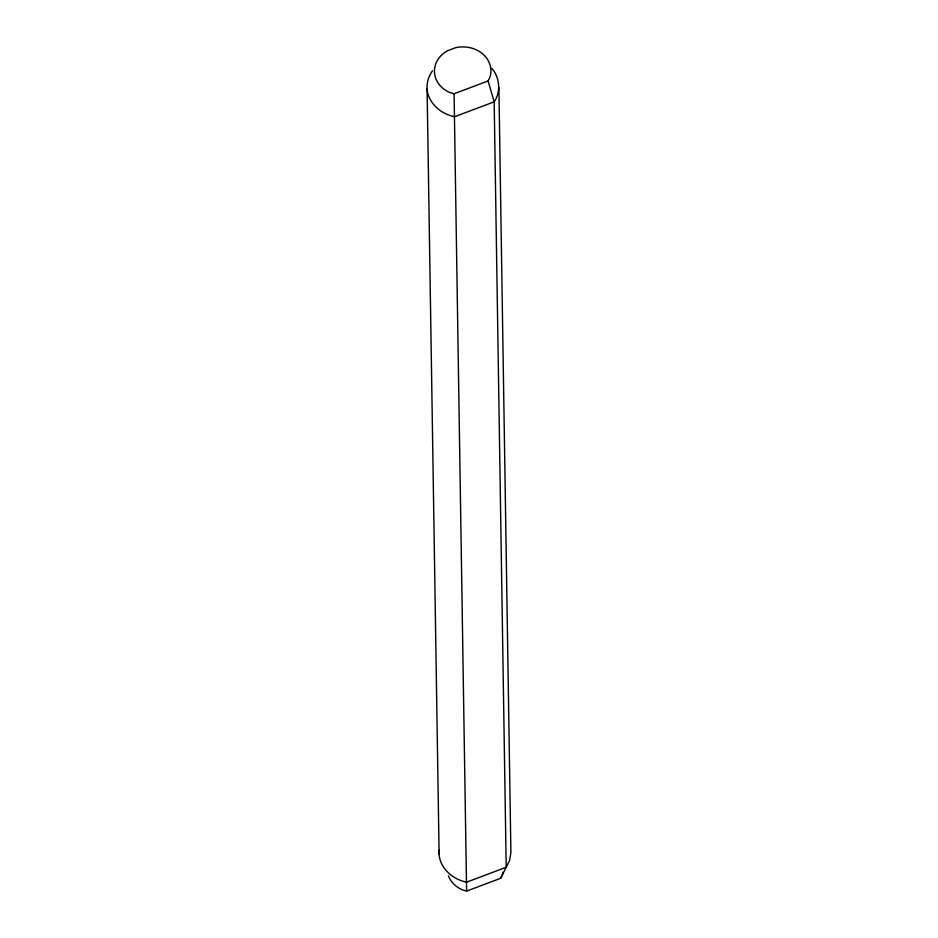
<?xml version="1.0" encoding="UTF-8"?>
<svg xmlns="http://www.w3.org/2000/svg" width="938" height="938" viewBox="0 0 938 938"><rect width="100%" height="100%" fill="white"/><g stroke="black" fill="none" stroke-linecap="round" stroke-linejoin="round"><path stroke-width="1.41" d="M448.411 875.893A28.257 24.118 -0.9 0 0 462.457 889.869L466.608 891.1L454.086 93.765L488.1 80.949L489.847 77.502A28.257 24.118 -0.9 0 0 455.774 47.662L447.367 50.828A28.257 24.118 -0.9 0 0 449.853 92.557M491.875 68.486A35.972 30.708 -0.9 0 1 494.432 71.851C499.931 80.973 500.306 92.885 494.174 101.832L506.203 867.275L500.622 878.285L466.608 891.1M500.622 878.285L502.369 874.837A28.257 24.118 -0.9 0 0 503.026 872.375M449.935 92.534L454.086 93.765M488.1 80.949L494.174 101.832L454.625 116.722C443.44 114.53 433.25 107.213 428.807 96.567A35.972 30.708 -0.9 0 1 432.5 70.807M498.887 87.281L510.905 852.712L509.545 860.65L506.203 867.275L466.655 882.166C455.469 879.973 445.28 872.657 440.825 862.01A35.972 30.708 -0.9 0 1 439.172 850.121M427.095 88.7L439.113 854.131"/></g></svg>
